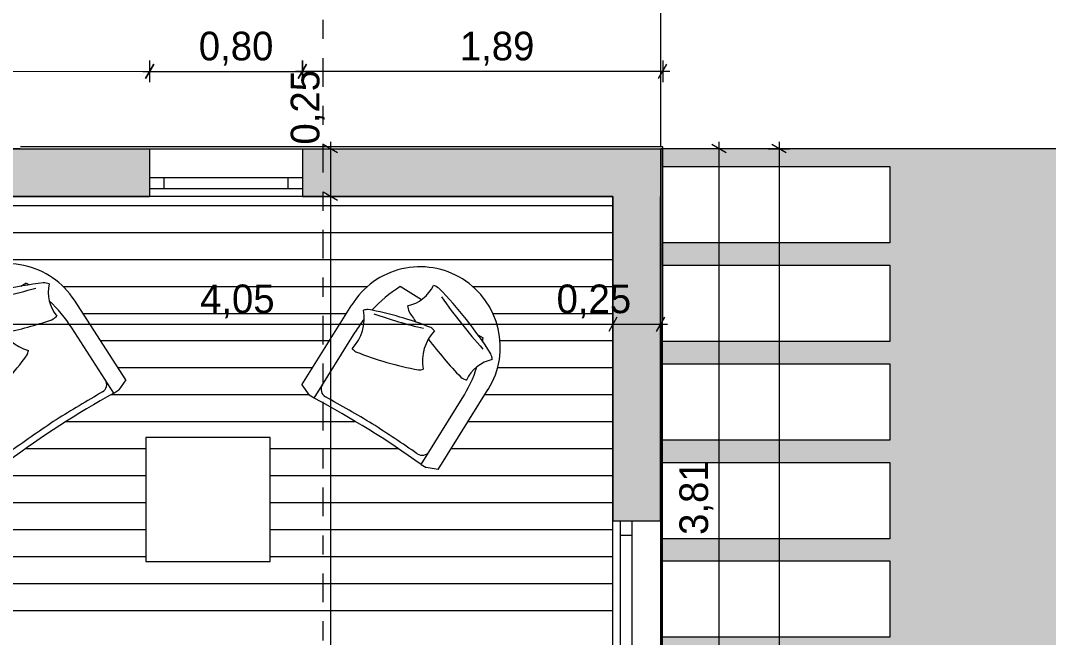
# Model space of a CAD drawing. Header units: metres. Extents: x -111189 to -108577, y -72951 to -72647.
# Drawn here: x -110702.23 to -110696.85, y -72930.56 to -72927.33 of the extents above; entities that cross this region are included whole.
import ezdxf

# ---------------------------------------------------------------- set-up
doc = ezdxf.new("R2010")
doc.units = ezdxf.units.M
doc.header["$MEASUREMENT"] = 0
doc.set_wipeout_variables(frame=1)
for name, pattern in [('Dashed', [0.423333, 0.211667, -0.211667]), ('OTK - Traço Ponto CORTES_ALÇ', [0.6, 0.3, -0.15, 0, -0.15]), ('Wipeout_Contour', [1, 0, -1])]:
    doc.linetypes.add(name, pattern=pattern)
for name, color, linetype in [('Planta Piso -1_1_01 - TERRENO PROPOSTO', 7, 'Continuous'), ('Planta Piso -1_1_07 - MUROS', 7, 'Continuous'), ('Planta Piso -1_1_14 - CORTES.Marcadores', 7, 'Continuous'), ('Planta Piso RC_1_00 - DESENHO 2D', 7, 'Continuous'), ('Planta Piso RC_1_01 - TERRENO PROPOSTO', 7, 'Continuous'), ('Planta Piso RC_1_03 - LAJES', 7, 'Continuous'), ('Planta Piso RC_1_05 - PAREDES..35', 7, 'Continuous'), ('Planta Piso RC_1_06 - FORRA', 7, 'Continuous'), ('Planta Piso RC_1_08 - EQUIPAMENTO AMOVIVEL', 7, 'Continuous'), ('Planta Piso RC_1_12 - COTAS GERAIS', 7, 'Continuous')]:
    doc.layers.add(name, color=color, linetype=linetype)
doc.styles.add('ESTILO_GERADO_3', font='AGENCYR.TTF')

# ---------------------------------------------------------------- blocks, each defined once
blk = doc.blocks.new('floor')
at = {"layer": 'Planta Piso RC_1_03 - LAJES', "color": 253, "linetype": 'Continuous', "lineweight": 9, "ltscale": 1000}
for p, q in [((-110702.3326, -72953.3004), (-110702.0826, -72953.3004)), ((-110702.3326, -72953.3004), (-110702.0826, -72953.3004)), ((-110702.0826, -72953.3004), (-110701.8326, -72953.3004)), ((-110702.0826, -72953.3004), (-110701.8326, -72953.3004)), ((-110701.8326, -72953.3004), (-110701.5826, -72953.3004)), ((-110701.8326, -72953.3004), (-110701.5826, -72953.3004)), ((-110701.5826, -72953.3004), (-110701.3326, -72953.3004)), ((-110701.5826, -72953.3004), (-110701.3326, -72953.3004)), ((-110701.3326, -72953.3004), (-110701.0826, -72953.3004)), ((-110701.3326, -72953.3004), (-110701.0826, -72953.3004)), ((-110701.0826, -72953.3004), (-110700.8326, -72953.3004)), ((-110701.0826, -72953.3004), (-110700.8326, -72953.3004)), ((-110700.8326, -72953.3004), (-110700.5826, -72953.3004)), ((-110700.8326, -72953.3004), (-110700.5826, -72953.3004)), ((-110700.5826, -72953.3004), (-110700.3326, -72953.3004)), ((-110700.5826, -72953.3004), (-110700.3326, -72953.3004)), ((-110700.3326, -72953.3004), (-110700.0826, -72953.3004)), ((-110700.3326, -72953.3004), (-110700.0826, -72953.3004)), ((-110700.0826, -72953.3004), (-110699.8326, -72953.3004)), ((-110700.0826, -72953.3004), (-110699.8326, -72953.3004)), ((-110699.8326, -72953.3004), (-110699.5826, -72953.3004)), ((-110699.8326, -72953.3004), (-110699.5826, -72953.3004)), ((-110699.5826, -72953.3004), (-110699.3326, -72953.3004)), ((-110699.5826, -72953.3004), (-110699.3326, -72953.3004)), ((-110699.3326, -72953.3004), (-110699.1326, -72953.3004)), ((-110699.3326, -72953.3004), (-110699.1326, -72953.3004)), ((-110702.3326, -72953.4419), (-110702.0826, -72953.4419)), ((-110702.3326, -72953.4419), (-110702.0826, -72953.4419)), ((-110702.0826, -72953.4419), (-110701.8326, -72953.4419)), ((-110702.0826, -72953.4419), (-110701.8326, -72953.4419)), ((-110701.8326, -72953.4419), (-110701.5826, -72953.4419)), ((-110701.8326, -72953.4419), (-110701.5826, -72953.4419)), ((-110701.5826, -72953.4419), (-110701.3326, -72953.4419)), ((-110701.5826, -72953.4419), (-110701.3326, -72953.4419)), ((-110701.3326, -72953.4419), (-110701.0826, -72953.4419)), ((-110701.3326, -72953.4419), (-110701.0826, -72953.4419)), ((-110701.0826, -72953.4419), (-110700.8326, -72953.4419)), ((-110701.0826, -72953.4419), (-110700.8326, -72953.4419)), ((-110700.8326, -72953.4419), (-110700.5826, -72953.4419)), ((-110700.8326, -72953.4419), (-110700.5826, -72953.4419)), ((-110700.5826, -72953.4419), (-110700.3326, -72953.4419)), ((-110700.5826, -72953.4419), (-110700.3326, -72953.4419)), ((-110700.3326, -72953.4419), (-110700.0826, -72953.4419)), ((-110700.3326, -72953.4419), (-110700.0826, -72953.4419)), ((-110700.0826, -72953.4419), (-110699.8326, -72953.4419)), ((-110700.0826, -72953.4419), (-110699.8326, -72953.4419)), ((-110699.8326, -72953.4419), (-110699.5826, -72953.4419)), ((-110699.8326, -72953.4419), (-110699.5826, -72953.4419)), ((-110699.5826, -72953.4419), (-110699.3326, -72953.4419)), ((-110699.5826, -72953.4419), (-110699.3326, -72953.4419)), ((-110699.3326, -72953.4419), (-110699.1326, -72953.4419)), ((-110699.3326, -72953.4419), (-110699.1326, -72953.4419)), ((-110702.3326, -72953.5834), (-110702.0826, -72953.5834)), ((-110702.3326, -72953.5834), (-110702.0826, -72953.5834)), ((-110702.0826, -72953.5834), (-110701.8326, -72953.5834)), ((-110702.0826, -72953.5834), (-110701.8326, -72953.5834)), ((-110701.8326, -72953.5834), (-110701.5826, -72953.5834)), ((-110701.8326, -72953.5834), (-110701.5826, -72953.5834)), ((-110701.5826, -72953.5834), (-110701.3326, -72953.5834)), ((-110701.5826, -72953.5834), (-110701.3326, -72953.5834)), ((-110701.3326, -72953.5834), (-110701.0826, -72953.5834)), ((-110701.3326, -72953.5834), (-110701.0826, -72953.5834)), ((-110701.0826, -72953.5834), (-110700.8326, -72953.5834)), ((-110701.0826, -72953.5834), (-110700.8326, -72953.5834)), ((-110700.8326, -72953.5834), (-110700.5826, -72953.5834)), ((-110700.8326, -72953.5834), (-110700.5826, -72953.5834)), ((-110700.5826, -72953.5834), (-110700.3326, -72953.5834)), ((-110700.5826, -72953.5834), (-110700.3326, -72953.5834)), ((-110700.3326, -72953.5834), (-110700.0826, -72953.5834)), ((-110700.3326, -72953.5834), (-110700.0826, -72953.5834)), ((-110700.0826, -72953.5834), (-110699.8326, -72953.5834)), ((-110700.0826, -72953.5834), (-110699.8326, -72953.5834)), ((-110699.8326, -72953.5834), (-110699.5826, -72953.5834)), ((-110699.8326, -72953.5834), (-110699.5826, -72953.5834)), ((-110699.5826, -72953.5834), (-110699.3326, -72953.5834)), ((-110699.5826, -72953.5834), (-110699.3326, -72953.5834)), ((-110699.3326, -72953.5834), (-110699.1326, -72953.5834)), ((-110699.3326, -72953.5834), (-110699.1326, -72953.5834)), ((-110702.0103, -72953.7249), (-110700.4166, -72953.7249)), ((-110702.0103, -72953.7249), (-110700.4166, -72953.7249)), ((-110701.5826, -72953.7249), (-110701.3326, -72953.7249)), ((-110701.5826, -72953.7249), (-110701.3326, -72953.7249)), ((-110701.3326, -72953.7249), (-110701.0826, -72953.7249)), ((-110701.3326, -72953.7249), (-110701.0826, -72953.7249)), ((-110701.0826, -72953.7249), (-110700.8326, -72953.7249)), ((-110701.0826, -72953.7249), (-110700.8326, -72953.7249)), ((-110700.8326, -72953.7249), (-110700.5826, -72953.7249)), ((-110700.8326, -72953.7249), (-110700.5826, -72953.7249)), ((-110699.8666, -72953.7249), (-110699.5826, -72953.7249)), ((-110699.8326, -72953.7249), (-110699.5826, -72953.7249)), ((-110699.5826, -72953.7249), (-110699.3326, -72953.7249)), ((-110699.5826, -72953.7249), (-110699.3326, -72953.7249)), ((-110699.3326, -72953.7249), (-110699.1326, -72953.7249)), ((-110699.3326, -72953.7249), (-110699.1326, -72953.7249)), ((-110701.9063, -72953.8664), (-110700.5268, -72953.8664)), ((-110701.9063, -72953.8664), (-110700.5268, -72953.8664)), ((-110701.5826, -72953.8664), (-110701.3326, -72953.8664)), ((-110701.5826, -72953.8664), (-110701.3326, -72953.8664)), ((-110701.3326, -72953.8664), (-110701.0826, -72953.8664)), ((-110701.3326, -72953.8664), (-110701.0826, -72953.8664)), ((-110701.0826, -72953.8664), (-110700.8326, -72953.8664)), ((-110701.0826, -72953.8664), (-110700.8326, -72953.8664)), ((-110700.8326, -72953.8664), (-110700.5826, -72953.8664)), ((-110700.8326, -72953.8664), (-110700.5826, -72953.8664)), ((-110699.7602, -72953.8664), (-110699.3326, -72953.8664)), ((-110699.7602, -72953.8664), (-110699.3326, -72953.8664)), ((-110699.3326, -72953.8664), (-110699.1326, -72953.8664)), ((-110699.3326, -72953.8664), (-110699.1326, -72953.8664)), ((-110701.8149, -72954.0079), (-110701.3326, -72954.0079)), ((-110701.8149, -72954.0079), (-110700.6147, -72954.0079)), ((-110701.8149, -72954.0079), (-110701.3326, -72954.0079)), ((-110701.8149, -72954.0079), (-110700.6147, -72954.0079)), ((-110701.3326, -72954.0079), (-110701.0826, -72954.0079)), ((-110701.3326, -72954.0079), (-110701.0826, -72954.0079)), ((-110699.723, -72954.0079), (-110699.3326, -72954.0079)), ((-110699.723, -72954.0079), (-110699.3326, -72954.0079)), ((-110699.3326, -72954.0079), (-110699.1326, -72954.0079)), ((-110699.3326, -72954.0079), (-110699.1326, -72954.0079)), ((-110701.7235, -72954.1494), (-110701.3326, -72954.1494)), ((-110701.7235, -72954.1494), (-110700.7026, -72954.1494)), ((-110701.7235, -72954.1494), (-110701.3326, -72954.1494)), ((-110701.7235, -72954.1494), (-110700.7026, -72954.1494)), ((-110701.3326, -72954.1494), (-110701.0826, -72954.1494)), ((-110701.3326, -72954.1494), (-110701.0826, -72954.1494)), ((-110699.7355, -72954.1494), (-110699.3326, -72954.1494)), ((-110699.7355, -72954.1494), (-110699.3326, -72954.1494)), ((-110699.3326, -72954.1494), (-110699.1326, -72954.1494)), ((-110699.3326, -72954.1494), (-110699.1326, -72954.1494)), ((-110701.7574, -72954.2909), (-110701.3326, -72954.2909)), ((-110701.7574, -72954.2909), (-110700.7241, -72954.2909)), ((-110701.7574, -72954.2909), (-110701.3326, -72954.2909)), ((-110701.7574, -72954.2909), (-110700.7241, -72954.2909)), ((-110701.3326, -72954.2909), (-110701.0826, -72954.2909)), ((-110701.3326, -72954.2909), (-110701.0826, -72954.2909)), ((-110699.8016, -72954.2909), (-110699.5826, -72954.2909)), ((-110699.8016, -72954.2909), (-110699.5826, -72954.2909)), ((-110699.5826, -72954.2909), (-110699.3326, -72954.2909)), ((-110699.5826, -72954.2909), (-110699.3326, -72954.2909)), ((-110699.3326, -72954.2909), (-110699.1326, -72954.2909)), ((-110699.3326, -72954.2909), (-110699.1326, -72954.2909)), ((-110701.9945, -72954.4324), (-110700.4797, -72954.4324)), ((-110701.9945, -72954.4324), (-110700.4797, -72954.4324)), ((-110701.5826, -72954.4324), (-110701.3326, -72954.4324)), ((-110701.5826, -72954.4324), (-110701.3326, -72954.4324)), ((-110701.3326, -72954.4324), (-110701.0826, -72954.4324)), ((-110701.3326, -72954.4324), (-110701.0826, -72954.4324)), ((-110701.0826, -72954.4324), (-110700.8326, -72954.4324)), ((-110701.0826, -72954.4324), (-110700.8326, -72954.4324)), ((-110700.8326, -72954.4324), (-110700.5826, -72954.4324)), ((-110700.8326, -72954.4324), (-110700.5826, -72954.4324)), ((-110699.8895, -72954.4324), (-110699.5826, -72954.4324)), ((-110699.8895, -72954.4324), (-110699.5826, -72954.4324)), ((-110699.5826, -72954.4324), (-110699.3326, -72954.4324)), ((-110699.5826, -72954.4324), (-110699.3326, -72954.4324)), ((-110699.3326, -72954.4324), (-110699.1326, -72954.4324)), ((-110699.3326, -72954.4324), (-110699.1326, -72954.4324)), ((-110702.2053, -72954.5739), (-110701.5761, -72954.5739)), ((-110702.2053, -72954.5739), (-110701.5761, -72954.5739)), ((-110702.0826, -72954.5739), (-110701.8326, -72954.5739)), ((-110702.0826, -72954.5739), (-110701.8326, -72954.5739)), ((-110700.9261, -72954.5739), (-110700.5826, -72954.5739)), ((-110700.9261, -72954.5739), (-110700.5826, -72954.5739)), ((-110700.5826, -72954.5739), (-110700.3326, -72954.5739)), ((-110700.5826, -72954.5739), (-110700.2571, -72954.5739)), ((-110699.9774, -72954.5739), (-110699.5826, -72954.5739)), ((-110699.9774, -72954.5739), (-110699.5826, -72954.5739)), ((-110699.5826, -72954.5739), (-110699.3326, -72954.5739)), ((-110699.5826, -72954.5739), (-110699.3326, -72954.5739)), ((-110699.3326, -72954.5739), (-110699.1326, -72954.5739)), ((-110699.3326, -72954.5739), (-110699.1326, -72954.5739)), ((-110702.3326, -72954.7154), (-110702.0826, -72954.7154)), ((-110702.3326, -72954.7154), (-110702.0826, -72954.7154)), ((-110702.0826, -72954.7154), (-110701.8326, -72954.7154)), ((-110702.0826, -72954.7154), (-110701.8326, -72954.7154)), ((-110701.8326, -72954.7154), (-110701.5761, -72954.7154)), ((-110701.8326, -72954.7154), (-110701.5761, -72954.7154)), ((-110700.9261, -72954.7154), (-110700.5826, -72954.7154)), ((-110700.9261, -72954.7154), (-110700.5826, -72954.7154)), ((-110700.5826, -72954.7154), (-110700.3326, -72954.7154)), ((-110700.5826, -72954.7154), (-110700.3326, -72954.7154)), ((-110700.3326, -72954.7154), (-110700.0826, -72954.7154)), ((-110700.3326, -72954.7154), (-110700.0826, -72954.7154)), ((-110700.0826, -72954.7154), (-110699.8326, -72954.7154)), ((-110700.0826, -72954.7154), (-110699.8326, -72954.7154)), ((-110699.8326, -72954.7154), (-110699.5826, -72954.7154)), ((-110699.8326, -72954.7154), (-110699.5826, -72954.7154)), ((-110699.5826, -72954.7154), (-110699.3326, -72954.7154)), ((-110699.5826, -72954.7154), (-110699.3326, -72954.7154)), ((-110699.3326, -72954.7154), (-110699.1326, -72954.7154)), ((-110699.3326, -72954.7154), (-110699.1326, -72954.7154)), ((-110702.3326, -72954.8569), (-110702.0826, -72954.8569)), ((-110702.3326, -72954.8569), (-110702.0826, -72954.8569)), ((-110702.0826, -72954.8569), (-110701.8326, -72954.8569)), ((-110702.0826, -72954.8569), (-110701.8326, -72954.8569)), ((-110701.8326, -72954.8569), (-110701.5761, -72954.8569)), ((-110701.8326, -72954.8569), (-110701.5761, -72954.8569)), ((-110700.9261, -72954.8569), (-110700.5826, -72954.8569)), ((-110700.9261, -72954.8569), (-110700.5826, -72954.8569)), ((-110700.5826, -72954.8569), (-110700.3326, -72954.8569)), ((-110700.5826, -72954.8569), (-110700.3326, -72954.8569)), ((-110700.3326, -72954.8569), (-110700.0826, -72954.8569)), ((-110700.3326, -72954.8569), (-110700.0826, -72954.8569)), ((-110700.0826, -72954.8569), (-110699.8326, -72954.8569)), ((-110700.0826, -72954.8569), (-110699.8326, -72954.8569)), ((-110699.8326, -72954.8569), (-110699.5826, -72954.8569)), ((-110699.8326, -72954.8569), (-110699.5826, -72954.8569)), ((-110699.5826, -72954.8569), (-110699.3326, -72954.8569)), ((-110699.5826, -72954.8569), (-110699.3326, -72954.8569)), ((-110699.3326, -72954.8569), (-110699.1326, -72954.8569)), ((-110699.3326, -72954.8569), (-110699.1326, -72954.8569)), ((-110702.3326, -72954.9984), (-110702.0826, -72954.9984)), ((-110702.3326, -72954.9984), (-110702.0826, -72954.9984)), ((-110702.0826, -72954.9984), (-110701.8326, -72954.9984)), ((-110702.0826, -72954.9984), (-110701.8326, -72954.9984)), ((-110701.8326, -72954.9984), (-110701.5761, -72954.9984)), ((-110701.8326, -72954.9984), (-110701.5761, -72954.9984)), ((-110700.9261, -72954.9984), (-110700.5826, -72954.9984)), ((-110700.9261, -72954.9984), (-110700.5826, -72954.9984)), ((-110700.5826, -72954.9984), (-110700.3326, -72954.9984)), ((-110700.5826, -72954.9984), (-110700.3326, -72954.9984)), ((-110700.3326, -72954.9984), (-110700.0826, -72954.9984)), ((-110700.3326, -72954.9984), (-110700.0826, -72954.9984)), ((-110700.0826, -72954.9984), (-110699.8326, -72954.9984)), ((-110700.0826, -72954.9984), (-110699.8326, -72954.9984)), ((-110699.8326, -72954.9984), (-110699.5826, -72954.9984)), ((-110699.8326, -72954.9984), (-110699.5826, -72954.9984)), ((-110699.5826, -72954.9984), (-110699.3326, -72954.9984)), ((-110699.5826, -72954.9984), (-110699.3326, -72954.9984)), ((-110699.3326, -72954.9984), (-110699.1326, -72954.9984)), ((-110699.3326, -72954.9984), (-110699.1326, -72954.9984)), ((-110702.3326, -72955.1399), (-110702.0826, -72955.1399)), ((-110702.3326, -72955.1399), (-110702.0826, -72955.1399)), ((-110702.0826, -72955.1399), (-110701.8326, -72955.1399)), ((-110702.0826, -72955.1399), (-110701.8326, -72955.1399)), ((-110701.8326, -72955.1399), (-110701.5761, -72955.1399)), ((-110701.8326, -72955.1399), (-110701.5761, -72955.1399)), ((-110700.9261, -72955.1399), (-110700.5826, -72955.1399)), ((-110700.9261, -72955.1399), (-110700.5826, -72955.1399)), ((-110700.5826, -72955.1399), (-110700.3326, -72955.1399)), ((-110700.5826, -72955.1399), (-110700.3326, -72955.1399)), ((-110700.3326, -72955.1399), (-110700.0826, -72955.1399)), ((-110700.3326, -72955.1399), (-110700.0826, -72955.1399)), ((-110700.0826, -72955.1399), (-110699.8326, -72955.1399)), ((-110700.0826, -72955.1399), (-110699.8326, -72955.1399)), ((-110699.8326, -72955.1399), (-110699.5826, -72955.1399)), ((-110699.8326, -72955.1399), (-110699.5826, -72955.1399)), ((-110699.5826, -72955.1399), (-110699.3326, -72955.1399)), ((-110699.5826, -72955.1399), (-110699.3326, -72955.1399)), ((-110699.3326, -72955.1399), (-110699.1326, -72955.1399)), ((-110699.3326, -72955.1399), (-110699.1326, -72955.1399)), ((-110702.3326, -72955.2814), (-110702.0826, -72955.2814)), ((-110702.3326, -72955.2814), (-110702.0826, -72955.2814)), ((-110702.0826, -72955.2814), (-110701.8326, -72955.2814)), ((-110702.0826, -72955.2814), (-110701.8326, -72955.2814)), ((-110701.8326, -72955.2814), (-110701.5826, -72955.2814)), ((-110701.8326, -72955.2814), (-110701.5826, -72955.2814)), ((-110701.5826, -72955.2814), (-110701.3326, -72955.2814)), ((-110701.5826, -72955.2814), (-110701.3326, -72955.2814)), ((-110701.3326, -72955.2814), (-110701.0826, -72955.2814)), ((-110701.3326, -72955.2814), (-110701.0826, -72955.2814)), ((-110701.0826, -72955.2814), (-110700.8326, -72955.2814)), ((-110701.0826, -72955.2814), (-110700.8326, -72955.2814)), ((-110700.8326, -72955.2814), (-110700.5826, -72955.2814)), ((-110700.8326, -72955.2814), (-110700.5826, -72955.2814)), ((-110700.5826, -72955.2814), (-110700.3326, -72955.2814)), ((-110700.5826, -72955.2814), (-110700.3326, -72955.2814)), ((-110700.3326, -72955.2814), (-110700.0826, -72955.2814)), ((-110700.3326, -72955.2814), (-110700.0826, -72955.2814)), ((-110700.0826, -72955.2814), (-110699.8326, -72955.2814)), ((-110700.0826, -72955.2814), (-110699.8326, -72955.2814)), ((-110699.8326, -72955.2814), (-110699.5826, -72955.2814)), ((-110699.8326, -72955.2814), (-110699.5826, -72955.2814)), ((-110699.5826, -72955.2814), (-110699.3326, -72955.2814)), ((-110699.5826, -72955.2814), (-110699.3326, -72955.2814)), ((-110699.3326, -72955.2814), (-110699.1326, -72955.2814)), ((-110699.3326, -72955.2814), (-110699.1326, -72955.2814)), ((-110702.3326, -72955.4229), (-110702.0826, -72955.4229)), ((-110702.3326, -72955.4229), (-110702.0826, -72955.4229)), ((-110702.0826, -72955.4229), (-110701.8326, -72955.4229)), ((-110702.0826, -72955.4229), (-110701.8326, -72955.4229)), ((-110701.8326, -72955.4229), (-110701.5826, -72955.4229)), ((-110701.8326, -72955.4229), (-110701.5826, -72955.4229)), ((-110701.5826, -72955.4229), (-110701.3326, -72955.4229)), ((-110701.5826, -72955.4229), (-110701.3326, -72955.4229)), ((-110701.3326, -72955.4229), (-110701.0826, -72955.4229)), ((-110701.3326, -72955.4229), (-110701.0826, -72955.4229)), ((-110701.0826, -72955.4229), (-110700.8326, -72955.4229)), ((-110701.0826, -72955.4229), (-110700.8326, -72955.4229)), ((-110700.8326, -72955.4229), (-110700.5826, -72955.4229)), ((-110700.8326, -72955.4229), (-110700.5826, -72955.4229)), ((-110700.5826, -72955.4229), (-110700.3326, -72955.4229)), ((-110700.5826, -72955.4229), (-110700.3326, -72955.4229)), ((-110700.3326, -72955.4229), (-110700.0826, -72955.4229)), ((-110700.3326, -72955.4229), (-110700.0826, -72955.4229)), ((-110700.0826, -72955.4229), (-110699.8326, -72955.4229)), ((-110700.0826, -72955.4229), (-110699.8326, -72955.4229)), ((-110699.8326, -72955.4229), (-110699.5826, -72955.4229)), ((-110699.8326, -72955.4229), (-110699.5826, -72955.4229)), ((-110699.5826, -72955.4229), (-110699.3326, -72955.4229)), ((-110699.5826, -72955.4229), (-110699.3326, -72955.4229)), ((-110699.3326, -72955.4229), (-110699.1326, -72955.4229)), ((-110699.3326, -72955.4229), (-110699.1326, -72955.4229))]:
    blk.add_line(p, q, dxfattribs=at)

msp = doc.modelspace()

# ---------------------------------------------------------------- hatches: boundary and pattern name
at = {"layer": 'Planta Piso -1_1_07 - MUROS', "linetype": 'Continuous', "lineweight": 0, "true_color": 0x939598}
h = msp.add_hatch(color=252, dxfattribs=at)
h.paths.add_polyline_path([(-110708.8326, -72928.0047), (-110708.8326, -72928.2547), (-110708.5826, -72928.2547), (-110708.5826, -72928.2539), (-110708.5826, -72928.0047)], flags=16)
h.paths.add_polyline_path([(-110707.1818, -72928.0047), (-110708.8326, -72928.0047), (-110708.8326, -72928.923), (-110708.5826, -72928.923), (-110708.5826, -72928.2539), (-110707.5826, -72928.2539), (-110707.3026, -72928.2539), (-110707.1818, -72928.2539)])
h.paths.add_polyline_path([(-110706.5231, -72928.0047), (-110707.1818, -72928.0047), (-110707.1818, -72928.2539), (-110707.1255, -72928.2539), (-110706.8926, -72928.2539), (-110706.7426, -72928.2539), (-110706.6126, -72928.2539), (-110706.5231, -72928.2539)])
h.paths.add_polyline_path([(-110704.7826, -72928.0047), (-110706.5231, -72928.0047), (-110706.5231, -72928.2539), (-110704.7826, -72928.2539), (-110704.7826, -72928.2139), (-110704.7826, -72928.1539)])
h.paths.add_polyline_path([(-110703.8326, -72928.0047), (-110703.9826, -72928.0047), (-110703.9826, -72928.1539), (-110703.9826, -72928.2139), (-110703.9826, -72928.2539), (-110703.8326, -72928.2539)])
h.paths.add_polyline_path([(-110703.5826, -72928.0047), (-110703.8326, -72928.0047), (-110703.8326, -72928.2539), (-110703.5826, -72928.2539)])
h.paths.add_polyline_path([(-110701.5576, -72928.0047), (-110703.5826, -72928.0047), (-110703.5826, -72928.2539), (-110703.3326, -72928.2539), (-110701.5576, -72928.2539), (-110701.5576, -72928.2139), (-110701.5576, -72928.1539)])
h.paths.add_polyline_path([(-110703.1826, -72928.2547), (-110703.3326, -72928.2547), (-110703.3326, -72928.923), (-110703.1826, -72928.923), (-110703.1826, -72928.8668)])
h.paths.add_polyline_path([(-110703.1826, -72928.923), (-110703.3326, -72928.923), (-110703.3326, -72928.9793), (-110703.3326, -72929.2547), (-110703.1826, -72929.2547)])
h.paths.add_polyline_path([(-110703.1826, -72929.2547), (-110703.3326, -72929.2547), (-110703.3326, -72929.4047), (-110703.1826, -72929.4047)])
h.paths.add_polyline_path([(-110703.1826, -72929.4047), (-110703.3326, -72929.4047), (-110703.3326, -72929.7539), (-110703.5826, -72929.7539), (-110703.5826, -72929.9039), (-110703.1826, -72929.9039)])
h.paths.add_polyline_path([(-110704.4826, -72929.7539), (-110704.5046, -72929.7539), (-110704.5326, -72929.7539), (-110704.5326, -72929.6839), (-110704.6826, -72929.6839), (-110704.6826, -72929.9039), (-110704.4826, -72929.9039)])
h.paths.add_polyline_path([(-110704.5326, -72929.4047), (-110704.6826, -72929.4047), (-110704.6826, -72929.6839), (-110704.5326, -72929.6839)])
h.paths.add_polyline_path([(-110704.5326, -72929.2547), (-110704.7834, -72929.2547), (-110704.9326, -72929.4039), (-110704.5326, -72929.4039)])
h.paths.add_polyline_path([(-110704.7834, -72929.2547), (-110704.9326, -72929.2547), (-110704.9326, -72929.4039)], flags=17)
h.paths.add_polyline_path([(-110707.3219, -72929.2547), (-110707.4326, -72929.2547), (-110707.4326, -72929.4039), (-110707.1818, -72929.4039), (-110707.1818, -72929.3948)])
h.paths.add_polyline_path([(-110707.1818, -72929.2547), (-110707.3219, -72929.2547), (-110707.1818, -72929.3948)], flags=17)
h.paths.add_polyline_path([(-110706.5231, -72929.2547), (-110707.1726, -72929.2547), (-110707.1726, -72929.4039), (-110707.1255, -72929.4039), (-110706.8926, -72929.4039), (-110706.6126, -72929.4039), (-110706.5231, -72929.4039)])
h = msp.add_hatch(color=252, dxfattribs=at)
h.paths.add_polyline_path([(-110700.6481, -72928.0047), (-110700.7576, -72928.0047), (-110700.7576, -72928.1539), (-110700.7576, -72928.2139), (-110700.7576, -72928.2539), (-110700.6481, -72928.2539)])
h.paths.add_polyline_path([(-110698.8826, -72928.0039), (-110700.6481, -72928.0039), (-110700.6481, -72928.2323), (-110700.6106, -72928.2539), (-110699.1326, -72928.2539), (-110699.1326, -72928.2539), (-110699.1326, -72928.923), (-110698.8826, -72928.923)])
h.paths.add_polyline_path([(-110698.8826, -72928.923), (-110699.1326, -72928.923), (-110699.1326, -72929.2547), (-110698.8826, -72929.2547)])
h = msp.add_hatch(color=252, dxfattribs=at)
h.paths.add_polyline_path([(-110698.8826, -72929.2547), (-110699.1326, -72929.2547), (-110699.1326, -72929.4047), (-110698.8826, -72929.4047)])
h.paths.add_polyline_path([(-110698.8826, -72929.4047), (-110699.1326, -72929.4047), (-110699.1326, -72929.9539), (-110698.8826, -72929.9539)])

# ---------------------------------------------------------------- linework, layer by layer
at = {"layer": 'Planta Piso RC_1_00 - DESENHO 2D', "color": 7, "linetype": 'Dashed', "lineweight": 5, "ltscale": 0.35, "flags": 128}
msp.add_lwpolyline([(-110708.8326, -72942.6896), (-110705.4427, -72942.0203), (-110704.9418, -72941.9214), (-110704.2335, -72941.7815), (-110703.7109, -72941.6784), (-110702.7227, -72941.4832), (-110702.4189, -72941.4233), (-110701.4825, -72941.2384), (-110701.315, -72941.2053), (-110700.7284, -72941.0895), (-110700.6487, -72941.0738), (-110700.5399, -72941.0523), (-110700.4698, -72941.0384), (-110700.0906, -72940.9636), (-110700.0551, -72940.9566), (-110699.5408, -72940.855), (-110699.5028, -72940.8475), (-110698.9162, -72940.7317), (-110698.412, -72940.6321), (-110698.3294, -72940.6158), (-110696.8881, -72940.3313), (-110694.0675, -72939.7744), (-110694.0267, -72939.7663), (-110694.0368, -72938.9649), (-110694.0471, -72938.1539), (-110694.0527, -72936.7258), (-110694.0545, -72936.2737), (-110694.0561, -72935.8568), (-110694.0627, -72934.1966), (-110694.0651, -72933.5929), (-110694.0666, -72933.1934), (-110694.0669, -72933.1216), (-110694.0677, -72932.9184), (-110694.0702, -72932.2988), (-110694.0803, -72929.7216), (-110694.0871, -72928.0039), (-110694.1838, -72928.0039), (-110694.8559, -72928.0039), (-110695.9344, -72928.0039), (-110696.6026, -72928.0039), (-110696.8881, -72928.0039), (-110697.1737, -72928.0039), (-110697.202, -72928.0039), (-110697.3423, -72928.0039), (-110697.4654, -72928.0039), (-110697.5765, -72928.0039), (-110697.8852, -72928.0039), (-110698.1061, -72928.0039), (-110698.303, -72928.0039), (-110698.6952, -72928.0039), (-110698.8812, -72928.0039), (-110698.8813, -72928.7105), (-110698.8813, -72929.1132), (-110698.8814, -72929.3936), (-110698.8814, -72929.5192), (-110698.8814, -72929.583), (-110698.8815, -72930.0551), (-110698.8815, -72930.3831), (-110698.8817, -72931.5821), (-110698.8819, -72933.2863), (-110698.8822, -72935.4068), (-110698.8823, -72936.0907), (-110698.8824, -72936.2945), (-110698.8824, -72936.7258), (-110698.8826, -72937.6528), (-110698.8826, -72937.9089), (-110698.9235, -72937.9089), (-110699.1897, -72937.9089), (-110699.2261, -72937.9089), (-110699.4937, -72937.9089), (-110699.7923, -72937.9089), (-110700.1746, -72937.9089), (-110700.4276, -72937.9089), (-110700.4447, -72937.9089), (-110700.7591, -72937.9089), (-110700.9405, -72937.9089), (-110700.9735, -72937.9089), (-110701.0244, -72937.9089), (-110701.0614, -72937.9089), (-110701.2713, -72937.9089), (-110701.5393, -72937.9089), (-110701.6138, -72937.9089), (-110701.8008, -72937.9089), (-110702.2069, -72937.9089), (-110702.4579, -72937.9089), (-110702.5877, -72937.9089), (-110703.5826, -72937.9089), (-110703.5826, -72938.1539), (-110703.9789, -72938.1539), (-110704.3945, -72938.1539), (-110704.6847, -72938.1539), (-110705.1798, -72938.1539), (-110705.437, -72938.1539), (-110705.8911, -72938.1539), (-110706.0577, -72938.1539), (-110706.9322, -72938.1539), (-110708.8326, -72938.1539), (-110708.8326, -72935.6158), (-110710.3334, -72935.6158), (-110710.3334, -72941.0755), (-110708.8326, -72941.1839)], close=True, dxfattribs=at)
at = {"layer": 'Planta Piso RC_1_00 - DESENHO 2D', "color": 7, "linetype": 'Continuous', "lineweight": 20, "ltscale": 1000, "flags": 128}
for points in [[(-110699.1326, -72928.0039), (-110699.1326, -72928.0039), (-110699.2338, -72928.0039)], [(-110699.1326, -72928.0039), (-110699.1326, -72928.0039), (-110699.2338, -72928.0039)], [(-110699.2338, -72928.2539), (-110699.2338, -72928.2539), (-110699.1326, -72928.2539)], [(-110699.2338, -72928.2539), (-110699.1326, -72928.2539)]]:
    msp.add_lwpolyline(points, dxfattribs=at)
at = {"layer": 'Planta Piso RC_1_01 - TERRENO PROPOSTO', "color": 7, "linetype": 'Continuous', "lineweight": 13, "ltscale": 1000, "flags": 128}
msp.add_lwpolyline([(-110702.3946, -72928.0039), (-110702.1856, -72928.0039), (-110701.8918, -72928.0039), (-110701.7309, -72928.0039), (-110701.4294, -72928.0039), (-110701.3486, -72928.0039), (-110700.8988, -72928.0039), (-110700.3682, -72928.0039), (-110698.8812, -72928.0039), (-110698.8813, -72927.6677), (-110698.8813, -72927.6287), (-110698.8826, -72923.2036), (-110701.4139, -72923.2036), (-110701.453, -72923.2036), (-110701.767, -72923.2036), (-110703.1305, -72923.2036)], dxfattribs=at)
at = {"layer": 'Planta Piso RC_1_03 - LAJES', "color": 7, "linetype": 'Continuous', "lineweight": 13, "ltscale": 1000, "flags": 128}
for points in [[(-110708.8326, -72926.8039), (-110698.8826, -72926.8039), (-110698.8826, -72923.2031), (-110694.1544, -72923.1921), (-110694.1169, -72925.1528), (-110694.0871, -72928.0039), (-110697.6826, -72928.0039), (-110698.8826, -72928.0039), (-110708.8326, -72928.0039)], [(-110708.8326, -72938.1539), (-110708.8326, -72928.0039), (-110698.8826, -72928.0039), (-110698.8826, -72935.2039), (-110703.5826, -72935.2039), (-110703.5826, -72938.1539)], [(-110708.8326, -72928.0039), (-110698.8826, -72928.0039)], [(-110698.8725, -72928.4976), (-110698.8725, -72928.0976), (-110697.6826, -72928.0976), (-110697.6826, -72928.4976)], [(-110698.8725, -72929.0139), (-110698.8725, -72928.6139), (-110697.6826, -72928.6139), (-110697.6826, -72929.0139)], [(-110698.8725, -72929.5301), (-110698.8725, -72929.1301), (-110697.6826, -72929.1301), (-110697.6826, -72929.5301)], [(-110698.8725, -72930.0464), (-110698.8725, -72929.6464), (-110697.6826, -72929.6464), (-110697.6826, -72930.0464)], [(-110698.8725, -72930.5626), (-110698.8725, -72930.1626), (-110697.6826, -72930.1626), (-110697.6826, -72930.5626)]]:
    msp.add_lwpolyline(points, close=True, dxfattribs=at)
msp.add_lwpolyline([(-110703.1826, -72934.9539), (-110699.1326, -72934.9539), (-110699.1326, -72928.2539), (-110703.1826, -72928.2539)], dxfattribs=at)
at = {"layer": 'Planta Piso RC_1_05 - PAREDES..35', "color": 7, "linetype": 'Continuous', "lineweight": 20, "ltscale": 1000}
for p, q in [((-110701.5576, -72928.0039), (-110701.5576, -72928.1539)), ((-110700.7576, -72928.0039), (-110700.7576, -72928.1539)), ((-110701.5576, -72928.1539), (-110701.5576, -72928.2139)), ((-110700.7576, -72928.1539), (-110700.7576, -72928.2139)), ((-110701.5576, -72928.2139), (-110701.5576, -72928.2539)), ((-110700.7576, -72928.2139), (-110700.7576, -72928.2539)), ((-110699.0926, -72929.9539), (-110699.1326, -72929.9539)), ((-110699.0326, -72929.9539), (-110699.0926, -72929.9539)), ((-110698.8826, -72929.9539), (-110699.0326, -72929.9539))]:
    msp.add_line(p, q, dxfattribs=at)
at = {"layer": 'Planta Piso RC_1_05 - PAREDES..35', "color": 7, "linetype": 'Continuous', "lineweight": 13, "ltscale": 1000}
for p, q in [((-110701.5576, -72928.0039), (-110701.5576, -72928.1539)), ((-110700.7576, -72928.0039), (-110700.7576, -72928.1539)), ((-110701.5576, -72928.1539), (-110701.4826, -72928.1539)), ((-110701.5576, -72928.1539), (-110701.5576, -72928.2139)), ((-110701.5576, -72928.1539), (-110701.5576, -72928.2139)), ((-110701.4826, -72928.1539), (-110701.4826, -72928.2139)), ((-110701.4826, -72928.1539), (-110700.8326, -72928.1539)), ((-110700.8326, -72928.2139), (-110700.8326, -72928.1539)), ((-110700.8326, -72928.1539), (-110700.7576, -72928.1539)), ((-110700.7576, -72928.1539), (-110700.7576, -72928.2139)), ((-110700.7576, -72928.1539), (-110700.7576, -72928.2139)), ((-110701.4826, -72928.2139), (-110701.5576, -72928.2139)), ((-110701.5576, -72928.2139), (-110701.5576, -72928.2539)), ((-110700.8326, -72928.2139), (-110701.4826, -72928.2139)), ((-110700.7576, -72928.2139), (-110700.8326, -72928.2139)), ((-110700.7576, -72928.2139), (-110700.7576, -72928.2539)), ((-110699.0926, -72929.9539), (-110699.1326, -72929.9539)), ((-110699.0926, -72930.0289), (-110699.0926, -72929.9539)), ((-110699.0326, -72929.9539), (-110699.0926, -72929.9539)), ((-110699.0326, -72929.9539), (-110699.0926, -72929.9539)), ((-110699.0326, -72929.9539), (-110699.0326, -72930.0289)), ((-110698.8826, -72929.9539), (-110699.0326, -72929.9539)), ((-110699.0326, -72930.0289), (-110699.0926, -72930.0289)), ((-110699.0926, -72931.0789), (-110699.0926, -72930.0289)), ((-110699.0326, -72930.0289), (-110699.0326, -72931.0789))]:
    msp.add_line(p, q, dxfattribs=at)
at = {"layer": 'Planta Piso RC_1_05 - PAREDES..35', "color": 7, "linetype": 'Continuous', "lineweight": 20, "ltscale": 1000, "flags": 128}
for points in [[(-110701.5576, -72928.0039), (-110703.9826, -72928.0039)], [(-110698.8826, -72928.0039), (-110700.7576, -72928.0039)], [(-110698.8826, -72928.0039), (-110698.8826, -72928.2539)], [(-110703.1826, -72928.2539), (-110701.5576, -72928.2539)], [(-110700.7576, -72928.2539), (-110699.1326, -72928.2539)], [(-110699.1326, -72928.2539), (-110699.1326, -72929.9539)], [(-110698.8826, -72929.9539), (-110698.8826, -72928.2539)]]:
    msp.add_lwpolyline(points, dxfattribs=at)
at = {"layer": 'Planta Piso RC_1_06 - FORRA', "color": 7, "linetype": 'Continuous', "lineweight": 13, "ltscale": 1000, "flags": 128}
for points in [[(-110698.8712, -72927.9939), (-110699.2712, -72927.9939)], [(-110699.2712, -72927.9939), (-110699.2712, -72928.0039)], [(-110698.8712, -72928.0039), (-110698.8712, -72927.9939)], [(-110699.2712, -72928.0039), (-110698.8712, -72928.0039)], [(-110698.8712, -72928.0039), (-110698.8812, -72928.0039)], [(-110698.8812, -72928.0039), (-110698.8812, -72928.4039)], [(-110698.8712, -72928.4039), (-110698.8712, -72928.0039)], [(-110698.8812, -72928.4039), (-110698.8712, -72928.4039)], [(-110698.8726, -72929.2456), (-110698.8826, -72929.2456)], [(-110698.8826, -72929.2456), (-110698.8826, -72929.6457)], [(-110698.8726, -72929.6457), (-110698.8726, -72929.2456)], [(-110698.8826, -72929.6457), (-110698.8726, -72929.6457)]]:
    msp.add_lwpolyline(points, dxfattribs=at)
at = {"layer": 'Planta Piso RC_1_08 - EQUIPAMENTO AMOVIVEL', "color": 7, "linetype": 'Continuous', "lineweight": 13, "ltscale": 1000}
for p, q in [((-110702.2319, -72928.7246), (-110702.2052, -72928.7073)), ((-110700.1342, -72928.7948), (-110700.2453, -72928.7257)), ((-110701.682, -72929.2137), (-110701.9506, -72928.7979)), ((-110700.7596, -72929.2412), (-110700.4984, -72928.8207)), ((-110701.7441, -72929.2835), (-110701.9649, -72928.9416)), ((-110700.6964, -72929.3099), (-110700.4815, -72928.9641)), ((-110699.8388, -72928.9784), (-110699.8118, -72928.9951)), ((-110701.682, -72929.2137), (-110701.7189, -72929.2672)), ((-110701.7441, -72929.2835), (-110701.7189, -72929.2672)), ((-110700.7596, -72929.2412), (-110700.7218, -72929.2941)), ((-110700.0461, -72929.6845), (-110699.7849, -72929.264)), ((-110700.6964, -72929.3099), (-110700.7218, -72929.2941)), ((-110700.1358, -72929.6582), (-110699.9209, -72929.3125)), ((-110700.1358, -72929.6582), (-110700.1103, -72929.6741)), ((-110700.0461, -72929.6845), (-110700.1103, -72929.6741))]:
    msp.add_line(p, q, dxfattribs=at)
at = {"layer": 'Planta Piso RC_1_08 - EQUIPAMENTO AMOVIVEL', "color": 7, "linetype": 'Continuous', "lineweight": 13, "ltscale": 1000, "flags": 128}
msp.add_lwpolyline([(-110701.5761, -72930.1659), (-110700.9261, -72930.1659), (-110700.9261, -72929.5159), (-110701.5761, -72929.5159)], close=True, dxfattribs=at)
at = {"layer": 'Planta Piso RC_1_08 - EQUIPAMENTO AMOVIVEL', "color": 7, "linetype": 'Continuous', "lineweight": 13, "ltscale": 1000}
for centre, radius, start, end in [((-110702.3034, -72929.0257), 0.42, 32.8557, 122.8557), ((-110700.1416, -72929.0424), 0.42, 58.1442, 148.1442), ((-110700.1416, -72929.0424), 0.42, 328.1442, 58.1442), ((-110701.821, -72930.9333), 2.2466, 97.4853, 108.664), ((-110703.0751, -72925.5335), 3.3301, 280.0724, 286.0718), ((-110702.5974, -72929.35), 0.7529, 57.2103, 58.6119), ((-110702.1261, -72928.8487), 0.1434, 72.2342, 85.0468), ((-110701.8946, -72928.7571), 0.193, 166.5319, 219.6174), ((-110699.842, -72929.3615), 0.7529, 122.388, 137.157), ((-110700.2462, -72928.6376), 0.193, 281.8204, 334.9059), ((-110700.1223, -72928.8536), 0.1434, 56.391, 69.2036), ((-110701.6603, -72930.2934), 2.2466, 32.7738, 43.9525), ((-110702.5974, -72929.35), 0.7529, 32.8557, 46.8697), ((-110697.3137, -72926.8529), 3.3301, 215.3608, 221.3603), ((-110700.6688, -72928.892), 0.2349, 317.3224, 10.4079), ((-110700.4094, -72928.9576), 0.1118, 91.893, 104.7056), ((-110700.7336, -72930.5676), 1.7513, 68.2758, 79.4545), ((-110700.0645, -72928.8078), 0.1434, 187.5227, 200.3353), ((-110698.31, -72927.6415), 2.2466, 212.7738, 214.4369), ((-110702.7876, -72926.7712), 2.2466, 281.9531, 288.664), ((-110702.1427, -72928.7768), 0.1434, 301.1025, 313.9151), ((-110699.842, -72929.3615), 0.7529, 141.8287, 148.1442), ((-110699.5327, -72926.4165), 2.5959, 250.8628, 256.8623), ((-110702.1307, -72928.8331), 0.2349, 202.0339, 255.1194), ((-110699.8937, -72929.1162), 0.2349, 137.3224, 190.4079), ((-110700.1481, -72929.0332), 0.1118, 43.0247, 55.8373), ((-110698.31, -72927.6415), 2.2466, 217.2416, 223.9525), ((-110700.5604, -72928.9151), 0.7529, 352.4988, 353.9004), ((-110702.301, -72929.0396), 0.1118, 336.6045, 349.4171), ((-110700.4144, -72928.9749), 0.1118, 223.0247, 235.8373), ((-110699.8289, -72927.4405), 1.7513, 248.2758, 259.4545), ((-110703.6182, -72928.0587), 1.7513, 312.9873, 324.166), ((-110699.7241, -72929.2973), 0.193, 101.8204, 154.9059), ((-110699.9058, -72929.1271), 0.1434, 7.5227, 20.3353), ((-110700.1531, -72929.0505), 0.1118, 271.893, 284.7056), ((-110700.5604, -72928.9151), 0.7529, 328.1442, 342.1582), ((-110701.8267, -72929.2388), 0.0452, 300.3593, 32.8557), ((-110699.848, -72929.0813), 0.1434, 236.391, 249.2036), ((-110699.3181, -72933.6482), 4.9936, 119.0666, 126.6449), ((-110696.9433, -72937.6426), 9.6745, 120.15861, 121.83525), ((-110700.6145, -72929.2637), 0.0452, 148.1442, 240.6406), ((-110703.0458, -72933.7162), 4.9936, 54.355, 61.9333), ((-110705.3503, -72937.7516), 9.6745, 59.16467, 60.84131), ((-110696.6539, -72937.4556), 9.6745, 123.87619, 125.55284), ((-110705.643, -72937.5697), 9.6745, 55.44708, 57.12373), ((-110700.1306, -72929.5644), 0.0452, 235.6478, 328.1442)]:
    msp.add_arc(centre, radius, start, end, dxfattribs=at)
at = {"layer": 'Planta Piso RC_1_12 - COTAS GERAIS', "color": 7, "linetype": 'Continuous', "lineweight": 5, "ltscale": 1000}
for p, q in [((-110701.5784, -72927.6364), (-110701.5349, -72927.5615)), ((-110701.535, -72927.5615), (-110701.5783, -72927.6365)), ((-110701.5568, -72927.6552), (-110701.5565, -72927.5427)), ((-110701.5566, -72927.6552), (-110701.5566, -72927.5427)), ((-110700.736, -72927.5615), (-110700.7793, -72927.6365)), ((-110700.736, -72927.5615), (-110700.7793, -72927.6365)), ((-110700.7793, -72927.6365), (-110700.736, -72927.5615)), ((-110700.7576, -72927.5427), (-110700.7576, -72927.6552)), ((-110700.7576, -72927.5427), (-110700.7576, -72927.6552)), ((-110700.7576, -72927.6552), (-110700.7576, -72927.5427)), ((-110698.8928, -72927.6365), (-110698.8495, -72927.5615)), ((-110698.8928, -72927.6365), (-110698.8495, -72927.5615)), ((-110698.8712, -72927.5427), (-110698.8712, -72927.6552)), ((-110698.8712, -72927.5427), (-110698.8712, -72927.6552)), ((-110703.9816, -72927.593), (-110701.5566, -72927.599)), ((-110701.5933, -72927.599), (-110701.5566, -72927.599)), ((-110701.5566, -72927.599), (-110701.52, -72927.5991)), ((-110701.5566, -72927.599), (-110700.7576, -72927.599)), ((-110700.7576, -72927.599), (-110700.7943, -72927.599)), ((-110700.7576, -72927.599), (-110700.7943, -72927.599)), ((-110698.8712, -72927.599), (-110700.7576, -72927.599)), ((-110698.8712, -72927.599), (-110700.7576, -72927.599)), ((-110700.7576, -72927.599), (-110700.721, -72927.599)), ((-110698.8345, -72927.599), (-110698.8712, -72927.599)), ((-110698.8345, -72927.599), (-110698.8712, -72927.599)), ((-110698.5386, -72928.0256), (-110698.6136, -72927.9823)), ((-110698.5761, -72928.0039), (-110698.5761, -72927.9672)), ((-110698.2252, -72928.0256), (-110698.3002, -72927.9823)), ((-110698.2627, -72927.9672), (-110698.2627, -72928.0039)), ((-110698.5199, -72928.0039), (-110698.6324, -72928.0039)), ((-110698.5761, -72931.8109), (-110698.5761, -72928.0039)), ((-110698.3189, -72928.0039), (-110698.2064, -72928.0039)), ((-110698.2627, -72928.0039), (-110698.2627, -72938.1539)), ((-110700.6668, -72928.2539), (-110700.5543, -72928.2539)), ((-110700.5731, -72928.2756), (-110700.6481, -72928.2323)), ((-110700.6106, -72928.2539), (-110700.6106, -72934.9539)), ((-110699.111, -72928.8855), (-110699.1543, -72928.9605)), ((-110699.1326, -72928.9793), (-110699.1326, -72928.8668)), ((-110698.9043, -72928.9605), (-110698.861, -72928.8855)), ((-110698.8826, -72928.9793), (-110698.8826, -72928.8668)), ((-110703.1826, -72928.923), (-110699.1326, -72928.923)), ((-110699.1326, -72928.923), (-110698.8826, -72928.923)), ((-110698.8826, -72928.923), (-110698.846, -72928.923))]:
    msp.add_line(p, q, dxfattribs=at)

# ---------------------------------------------------------------- block references
at = {"layer": 'Planta Piso RC_1_03 - LAJES'}
msp.add_blockref('floor', (0, 25), dxfattribs=at)

# ---------------------------------------------------------------- texts
at = {"layer": 'Planta Piso RC_1_12 - COTAS GERAIS', "color": 7, "linetype": 'Continuous', "lineweight": 5, "char_height": 0.15, "attachment_point": 7, "style": 'ESTILO_GERADO_3'}
for s, insert, width in [('\\A1;{\\pql;\\fAgency FB|b0|i0|c0|p0;\\W1.000000;0,80}', (-110701.2997, -72927.569), 0.285147), ('\\A1;{\\pql;\\fAgency FB|b0|i0|c0|p0;\\W1.000000;1,89}', (-110699.9335, -72927.569), 0.238207), ('\\A1;{\\pql;\\fAgency FB|b0|i0|c0|p0;\\W1.000000;1,89}', (-110699.9335, -72927.569), 0.238207), ('\\A1;{\\pql;\\fAgency FB|b0|i0|c0|p0;\\W1.000000;4,05}', (-110701.2933, -72928.893), 0.271274), ('\\A1;{\\pql;\\fAgency FB|b0|i0|c0|p0;\\W1.000000;0,25}', (-110699.427, -72928.893), 0.272699)]:
    msp.add_mtext(s, dxfattribs=dict(at, insert=insert, width=width))
at = {"layer": 'Planta Piso RC_1_12 - COTAS GERAIS', "color": 7, "linetype": 'Continuous', "lineweight": 5, "insert": (-110698.6061, -72930.0263), "char_height": 0.15, "width": 0.237828, "attachment_point": 7, "rotation": 90, "style": 'ESTILO_GERADO_3'}
msp.add_mtext('\\A1;{\\pql;\\fAgency FB|b0|i0|c0|p0;\\W1.000000;3,81}', dxfattribs=at)

# ---------------------------------------------------------------- next in the draw order: wipeouts: each hides what was drawn before it
at = {"color": 254, "linetype": 'Wipeout_Contour', "lineweight": 0, "ltscale": 530254.358169}
msp.add_wipeout([(-110702.2331, -72928.0039), (-110698.8712, -72928.0039), (-110698.8712, -72927.9939), (-110702.2331, -72927.9939)], dxfattribs=at).dxf.layer = 'Planta Piso RC_1_06 - FORRA'

# ---------------------------------------------------------------- next in the draw order: linework, layer by layer
at = {"layer": 'Planta Piso -1_1_14 - CORTES.Marcadores', "color": 7, "linetype": 'OTK - Traço Ponto CORTES_ALÇ', "lineweight": 5, "ltscale": 0.5}
msp.add_line((-110700.6481, -72943.4289), (-110700.6481, -72921.3982), dxfattribs=at)
at = {"layer": 'Planta Piso RC_1_06 - FORRA', "color": 7, "linetype": 'Continuous', "lineweight": 13, "ltscale": 1000, "flags": 128}
for points in [[(-110698.8712, -72927.9939), (-110702.2331, -72927.9939)], [(-110698.8712, -72928.0039), (-110698.8712, -72927.9939)], [(-110702.2331, -72928.0039), (-110698.8712, -72928.0039)]]:
    msp.add_lwpolyline(points, dxfattribs=at)
at = {"layer": 'Planta Piso RC_1_12 - COTAS GERAIS', "color": 7, "linetype": 'Continuous', "lineweight": 5, "ltscale": 1000}
for p, q in [((-110700.5731, -72928.0256), (-110700.6481, -72927.9823)), ((-110700.6106, -72927.9672), (-110700.6106, -72928.0039)), ((-110700.6668, -72928.0039), (-110700.5543, -72928.0039)), ((-110700.6106, -72928.0039), (-110700.6106, -72928.2539))]:
    msp.add_line(p, q, dxfattribs=at)

# ---------------------------------------------------------------- next in the draw order: texts
at = {"layer": 'Planta Piso RC_1_12 - COTAS GERAIS', "color": 7, "linetype": 'Continuous', "lineweight": 5, "insert": (-110700.6406, -72927.9822), "char_height": 0.15, "width": 0.272699, "attachment_point": 7, "rotation": 90, "style": 'ESTILO_GERADO_3'}
msp.add_mtext('\\A1;{\\pql;\\fAgency FB|b0|i0|c0|p0;\\W1.000000;0,25}', dxfattribs=at)

# ---------------------------------------------------------------- next in the draw order: wipeouts: each hides what was drawn before it
at = {"color": 254, "linetype": 'Wipeout_Contour', "lineweight": 0, "ltscale": 530250.763391}
msp.add_wipeout([(-110698.8718, -72929.8138), (-110698.8712, -72928.0039), (-110698.8812, -72928.0039), (-110698.8818, -72929.8138)], dxfattribs=at).dxf.layer = 'Planta Piso RC_1_06 - FORRA'

# ---------------------------------------------------------------- next in the draw order: linework, layer by layer
at = {"layer": 'Planta Piso RC_1_06 - FORRA', "color": 7, "linetype": 'Continuous', "lineweight": 13, "ltscale": 1000, "flags": 128}
for points in [[(-110698.8812, -72928.0039), (-110698.8818, -72929.8138)], [(-110698.8712, -72928.0039), (-110698.8812, -72928.0039)], [(-110698.8718, -72929.8138), (-110698.8712, -72928.0039)]]:
    msp.add_lwpolyline(points, dxfattribs=at)

# ---------------------------------------------------------------- next in the draw order: wipeouts: each hides what was drawn before it
at = {"color": 254, "linetype": 'Wipeout_Contour', "lineweight": 0, "ltscale": 530254.954477}
msp.add_wipeout([(-110698.8725, -72931.8109), (-110698.8718, -72929.8138), (-110698.8818, -72929.8138), (-110698.8825, -72931.8109)], dxfattribs=at).dxf.layer = 'Planta Piso RC_1_06 - FORRA'

# ---------------------------------------------------------------- next in the draw order: hatches: boundary and pattern name
at = {"layer": 'Planta Piso -1_1_01 - TERRENO PROPOSTO', "linetype": 'Continuous', "lineweight": 0, "true_color": 0xd7ebd2, "transparency": 33554539}
msp.add_hatch(color=254, dxfattribs=at).paths.add_polyline_path([(-110694.0627, -72934.1966), (-110694.0651, -72933.5929), (-110694.0666, -72933.1934), (-110694.0669, -72933.1216), (-110694.0677, -72932.9184), (-110694.0702, -72932.2988), (-110694.0803, -72929.7216), (-110694.0871, -72928.0039), (-110697.6826, -72928.0039), (-110697.8852, -72928.0039), (-110698.1061, -72928.0039), (-110698.303, -72928.0039), (-110698.6952, -72928.0039), (-110698.8812, -72928.0039), (-110698.8812, -72928.0976), (-110697.6826, -72928.0976), (-110697.6826, -72928.4976), (-110698.8812, -72928.4976), (-110698.8813, -72928.6139), (-110697.6826, -72928.6139), (-110697.6826, -72929.0139), (-110698.8813, -72929.0139), (-110698.8813, -72929.1301), (-110697.6826, -72929.1301), (-110697.6826, -72929.5301), (-110698.8726, -72929.5301), (-110698.8726, -72929.6457), (-110698.8726, -72929.6464), (-110697.6826, -72929.6464), (-110697.6826, -72930.0464), (-110698.8815, -72930.0464), (-110698.8815, -72930.1626), (-110697.6826, -72930.1626), (-110697.6826, -72930.5626), (-110698.8815, -72930.5626), (-110698.8816, -72930.6789), (-110697.6826, -72930.6789), (-110697.6826, -72931.0789), (-110698.8816, -72931.0789), (-110698.8816, -72931.1952), (-110697.6826, -72931.1952), (-110697.6826, -72931.5952), (-110698.8817, -72931.5952), (-110698.8817, -72931.7114), (-110697.6826, -72931.7114), (-110697.6826, -72932.1114), (-110698.8818, -72932.1114), (-110698.8818, -72932.2277), (-110697.6826, -72932.2277), (-110697.6826, -72932.6277), (-110698.8818, -72932.6277), (-110698.8819, -72932.7439), (-110697.6826, -72932.7439), (-110697.6826, -72933.1439), (-110698.8819, -72933.1439), (-110698.8819, -72933.2439), (-110697.6826, -72933.2439), (-110697.6826, -72933.5239), (-110697.6826, -72933.8039), (-110697.6826, -72934.0839), (-110697.6826, -72934.3639), (-110697.6826, -72934.6439), (-110697.6826, -72934.9239), (-110697.6826, -72935.2039), (-110697.4826, -72935.2039), (-110697.4826, -72939.2539), (-110702.0826, -72939.2539), (-110702.0826, -72940.0539), (-110708.6826, -72940.0539), (-110708.6826, -72942.66), (-110705.4427, -72942.0203), (-110694.0267, -72939.7663), (-110694.0368, -72938.9649), (-110694.0471, -72938.1539), (-110694.0527, -72936.7258), (-110694.0545, -72936.2737), (-110694.0561, -72935.8568)])

# ---------------------------------------------------------------- next in the draw order: linework, layer by layer
at = {"layer": 'Planta Piso RC_1_06 - FORRA', "color": 7, "linetype": 'Continuous', "lineweight": 13, "ltscale": 1000, "flags": 128}
for points in [[(-110698.8818, -72929.8138), (-110698.8825, -72931.8109)], [(-110698.8725, -72931.8109), (-110698.8718, -72929.8138)]]:
    msp.add_lwpolyline(points, dxfattribs=at)

doc.saveas('drawing.dxf')
